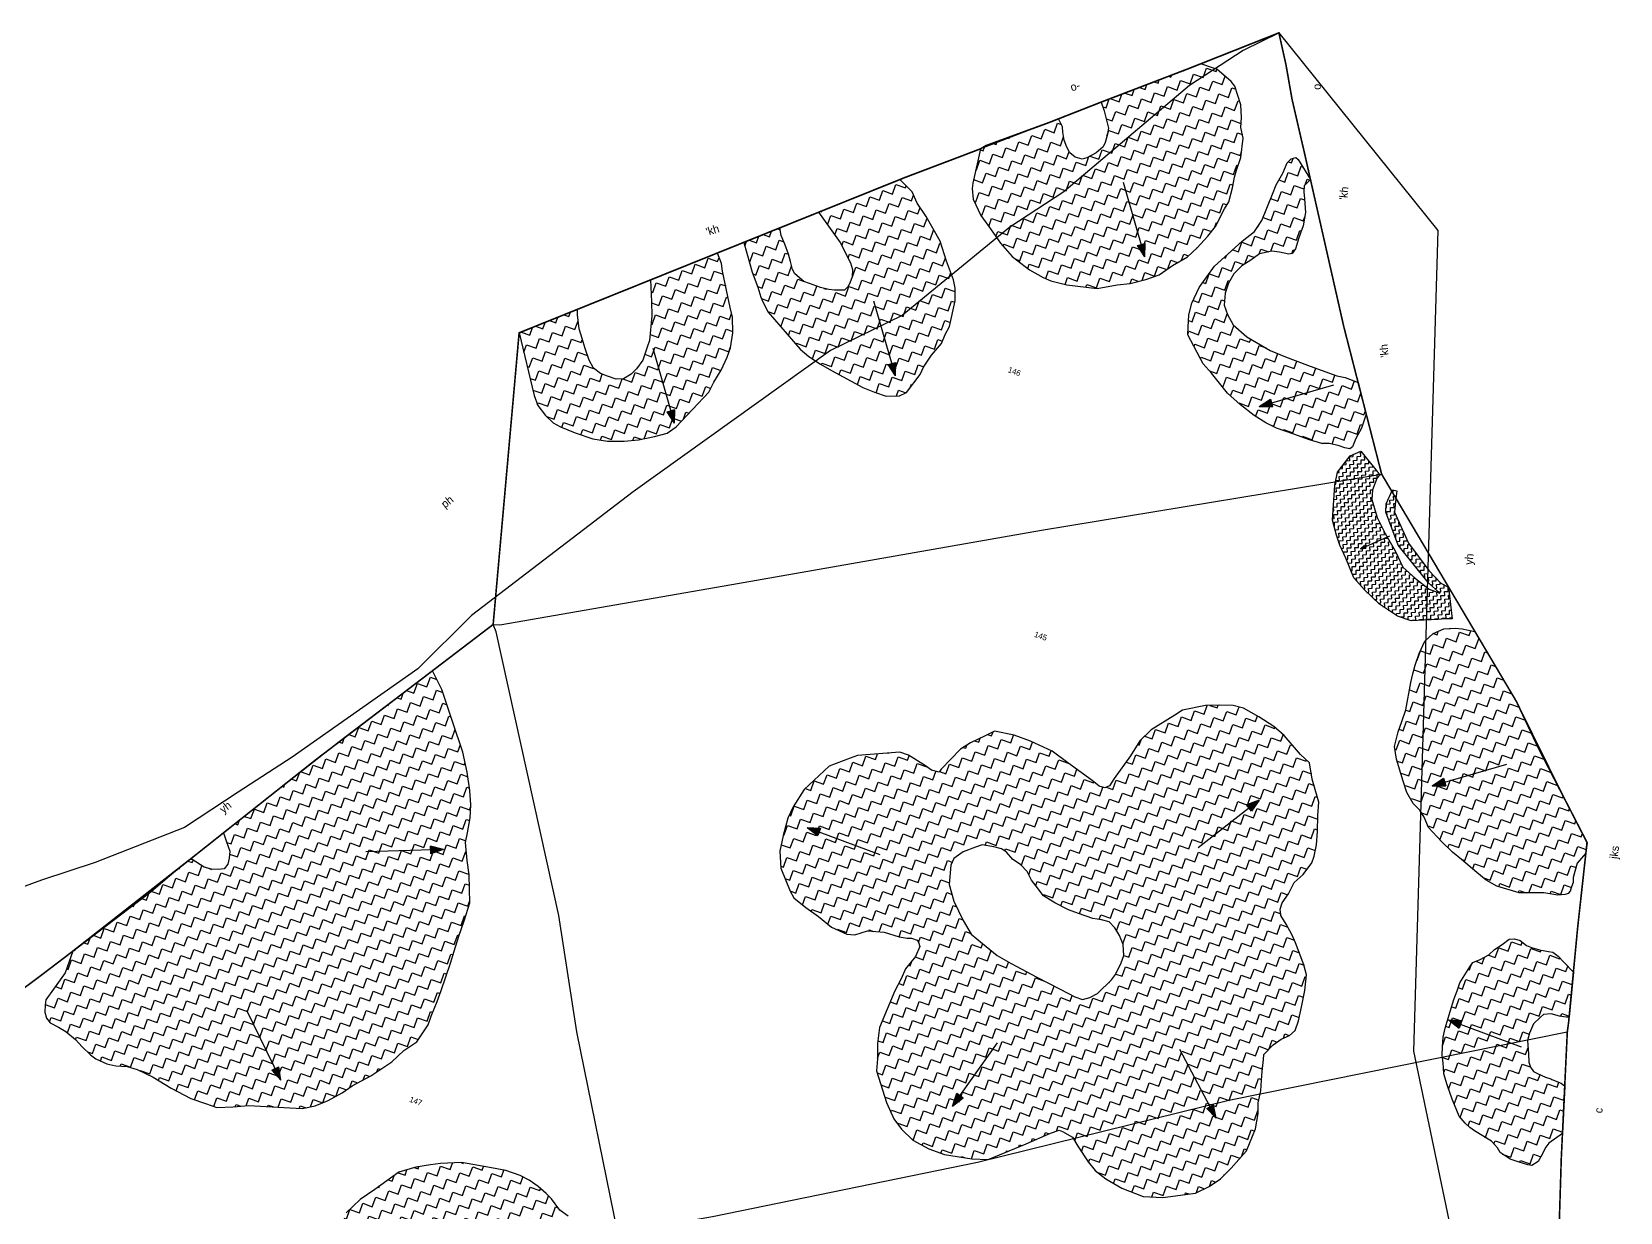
# Model space of a CAD drawing. Header units: metres. Extents: x 288056 to 292226, y 2022917 to 2025940.
# Drawn here: x 290928 to 291925, y 2024783 to 2025523 of the extents above; entities that cross this region are included whole.
import ezdxf
from ezdxf.enums import TextEntityAlignment as Align

# ---------------------------------------------------------------- set-up
doc = ezdxf.new("R2010")
doc.units = ezdxf.units.M
doc.header["$MEASUREMENT"] = 0
for name, color, linetype in [('POLY_HATCH', 12, 'Continuous'), ('POLY_PARCEL', 6, 'Continuous'), ('SYM_ARROW', 1, 'Continuous'), ('TEXT_MAPOUT', 7, 'Continuous'), ('TEXT_PARCEL', 7, 'Continuous'), ('V_BOUND_LINE', 7, 'Continuous'), ('VILLAGE BOUNDRY', 5, 'Continuous')]:
    doc.layers.add(name, color=color, linetype=linetype)
doc.styles.add('TEXT_MAP', font='', dxfattribs={"height": 1.8})
doc.styles.get('TEXT_MAP').set_extended_font_data('Kruti Dev 050')
pattern_1 = [(0, (0, 0), (3.175, 3.175), [3.175, -3.175]), (90, (3.175, 0), (-3.175, 3.175), [3.175, -3.175])]

# ---------------------------------------------------------------- blocks, each defined once
blk = doc.blocks.new('ARROWASPECT')
h = blk.add_hatch(color=256)
h.paths.add_polyline_path([(2.85, -2.85), (3.72, -1.98), (0, 0)])
h.paths.add_polyline_path([(0, 0), (1.98, -3.72), (2.85, -2.85)])
for points in [[(0, 0), (17.15, -17.15)], [(0, 0), (1.98, -3.72)], [(0, 0), (3.72, -1.98)], [(3.72, -1.98), (1.98, -3.72)]]:
    blk.add_lwpolyline(points)
blk = doc.blocks.new('CKKG')
at = {"layer": 'POLY_HATCH'}
h = blk.add_hatch(dxfattribs=at)
h.set_pattern_fill('ZIGZAG', color=256, style=0)
h.set_pattern_definition(pattern_1)
h.paths.add_polyline_path([(518.86, 681.87), (515.84, 680.79), (514.12, 680.36), (511.53, 680.15), (507.87, 680.15), (505.93, 680.15), (502.48, 681.44), (501.4, 682.52), (499.89, 684.67), (498.6, 686.61), (496.45, 689.19), (494.51, 691.35), (493.29, 693.45), (484.2, 685.43), (488.25, 679.71), (489.76, 677.56), (493, 673.68), (494.94, 671.1), (495.8, 670.02), (498.6, 667.43), (509.16, 661.4), (511.96, 659.89), (515.2, 658.6), (519.51, 657.52), (523.39, 656.88), (534.38, 655.15), (538.26, 654.94), (542.14, 654.94), (546.02, 656.45), (547.75, 658.17), (549.9, 664.85), (550.12, 667.43), (551.2, 671.74), (552.92, 676.27), (553.14, 679.28), (553.57, 682.08), (552.49, 690.27), (551.2, 693.93), (549.9, 696.3), (545.81, 701.04), (541.93, 706.21), (535.24, 712.03), (531.15, 715.05), (528.56, 717.85), (523.59, 720.18), (503.09, 702.1), (512.61, 695.44), (517.78, 690.49), (519.08, 688.76), (519.72, 686.61), (519.72, 684.45), (519.51, 683.16)])
h.paths.add_polyline_path([(455.67, 631.82), (453.09, 632.68), (450.93, 634.62), (448.56, 637.64), (446.62, 640.23), (444.68, 642.81), (442.74, 646.69), (442.15, 648.32), (427.44, 635.35), (438.43, 618.47), (440.58, 615.88), (443.82, 613.73), (446.83, 612.43), (449.42, 612), (454.38, 611.79), (460.2, 611.79), (464.73, 612.65), (469.68, 614.37), (473.78, 616.31), (478.09, 618.9), (481.54, 621.27), (483.48, 624.07), (489.51, 637.64), (489.95, 641.09), (490.81, 645.4), (491.24, 649.92), (491.24, 652.94), (490.38, 657.68), (488.65, 662.2), (486.93, 664.79), (484.13, 669.53), (480.89, 674.7), (479.81, 676.85), (477.51, 679.52), (460.61, 664.62), (463.22, 658.32), (464.73, 654.23), (466.67, 646.69), (466.67, 644.53), (466.67, 640.23), (465.8, 636.99), (464.73, 634.84), (463, 632.68), (460.85, 631.82), (458.04, 631.82)])
h.paths.add_polyline_path([(572.93, 745.07), (570.85, 745.77), (569.46, 747.16), (567.89, 748.9), (566.68, 751.15), (565.98, 752.72), (564.02, 754.63), (544.18, 737.68), (545.47, 726.79), (545.82, 725.05), (547.21, 722.1), (551.21, 718.1), (554.68, 715.67), (559.9, 712.02), (564.76, 709.25), (571.19, 707.16), (576.06, 706.29), (578.67, 706.12), (583.71, 706.64), (593.09, 708.72), (598.65, 711.85), (602.3, 713.59), (606.47, 716.37), (609.95, 719.15), (612.9, 723.32), (616.38, 727.48), (618.29, 731.13), (620.2, 735.65), (621.42, 739.3), (622.29, 745.38), (622.81, 747.98), (622.46, 752.5), (621.94, 755.8), (621.77, 758.06), (621.77, 762.23), (620.38, 768.18), (618.64, 771.13), (617.77, 774.08), (616.21, 777.73), (612.56, 782.59), (610.99, 783.64), (605.43, 785.72), (604.39, 785.72), (600.21, 785.7), (574.86, 764.02), (576.58, 761.75), (579.71, 757.06), (580.06, 754.8), (580.23, 752.54), (580.06, 750.98), (578.67, 748.55), (576.41, 746.12), (575.19, 745.25)])
h.paths.add_polyline_path([(655.73, 708.19), (650.52, 708.54), (642.18, 710.1), (636.96, 712.19), (634.18, 714.62), (632.27, 717.05), (631.23, 720.7), (631.23, 724), (631.75, 727.3), (633.31, 730.43), (635.4, 733.03), (637.31, 735.81), (640.61, 737.9), (643.04, 738.42), (646, 738.77), (646.87, 739.29), (647.39, 741.02), (647.22, 744.67), (647.22, 748.67), (646.52, 752.84), (644.78, 756.66), (643.91, 758.74), (643.39, 760.48), (644.55, 763.03), (638.84, 767.61), (637.97, 767.95), (636.76, 767.08), (635.89, 765.52), (635.71, 762.05), (635.02, 757.88), (634.85, 754.75), (634.5, 745.89), (633.45, 741.9), (630.85, 737.73), (628.07, 732.52), (625.29, 727.48), (623.03, 719.66), (622.51, 714.28), (622.85, 710.46), (623.9, 706.81), (624.59, 704.55), (632.11, 697.56), (635.59, 695.65), (642.37, 691.48), (647.4, 689.39), (652.62, 687.66), (656.79, 686.79), (660.44, 686.27), (666.17, 686.27), (671.39, 686.27), (675.39, 686.44), (677.64, 687.31), (680.77, 687.66), (682.68, 687.66), (684.25, 687.83), (684.77, 688.7), (684.94, 691.48), (685.46, 695.13), (685.42, 699.79), (679.73, 708.26), (675.37, 708.37), (672.76, 708.02), (668.77, 708.02), (663.03, 708.02)])
h = blk.add_hatch(dxfattribs=at)
h.set_pattern_fill('ZIGZAG', color=256, style=0)
h.set_pattern_definition(pattern_1)
h.paths.add_polyline_path([(800.86, 525.95), (799.96, 528.31), (798.27, 532.14), (798.04, 534.51), (798.27, 537.66), (799.62, 540.36), (800.3, 541.49), (802.44, 542.5), (805.14, 542.62), (807.17, 543.07), (808.06, 543.4), (804.64, 557.08), (800.62, 559.09), (798.48, 560.21), (796.56, 560.78), (795.1, 560.55), (792.28, 560.1), (789.69, 559.99), (788.11, 559.99), (785.63, 560.78), (783.83, 560.78), (782.25, 560.1), (780.78, 557.73), (779.09, 555.48), (777.97, 553.34), (775.83, 551.09), (774.02, 549.4), (773.57, 547.82), (772.33, 542.14), (772.33, 539.44), (772.33, 536.51), (772.44, 532.57), (772.67, 527.16), (773.01, 524.34), (773.8, 521.53), (774.7, 518.83), (775.71, 516.8), (776.39, 515.22), (777.08, 513.61), (779.22, 510.69), (782.15, 506.97), (785.98, 502.69), (788.46, 501.34), (790.27, 500.55), (792.07, 499.99), (798.15, 498.75), (800.63, 497.39), (801.87, 496.27), (805.48, 495.37), (808.18, 495.48), (811.34, 495.59), (812.58, 495.82), (814.04, 497.62), (814.38, 499.53), (814.72, 502.69), (815.28, 504.15), (818.24, 508.44), (813.97, 522.62), (812.58, 523.13), (809.42, 523.24), (809.09, 523.24), (807.4, 523.24), (804.69, 523.47), (803.23, 523.69), (801.87, 524.59)])
h.paths.add_polyline_path([(759.89, 578.6), (765.86, 576.34), (769.41, 575.05), (773.12, 574.41), (780.37, 574.73), (784.08, 576.02), (787.63, 577.31), (791.99, 578.11), (794.08, 579.08), (794.89, 579.73), (795.21, 580.53), (795.21, 581.98), (795.21, 583.43), (794.73, 584.88), (794.4, 589.59), (795.9, 593.43), (795.14, 596.67), (784.09, 607.05), (759.75, 630.72), (740.15, 647.07), (736.08, 646.6), (733.93, 646.06), (730.7, 644.62), (728.01, 642.12), (726.4, 639.07), (726.04, 634.77), (726.04, 631.01), (726.22, 628.14), (726.58, 625.46), (727.96, 616.8), (727.96, 612.93), (727.96, 609.55), (728.44, 604.87), (730.38, 601.33), (733.12, 597.62), (734.57, 595.52), (736.83, 592.62), (739.89, 590.04), (742.47, 588.75), (744.57, 587.14), (746.83, 584.56), (752.15, 581.82), (756.5, 579.73)])
h.paths.add_polyline_path([(723.81, 504.36), (725.6, 506.83), (727.62, 508.85), (728.75, 510.87), (728.75, 514.01), (728.07, 518.95), (727.4, 523.67), (726.28, 528.45), (724.48, 531.15), (719.76, 536.76), (717.74, 538.78), (715.04, 541.25), (712.57, 543.27), (711.67, 545.07), (711.67, 547.09), (712.57, 550.46), (713.02, 554.28), (714.82, 557.65), (716.17, 561.91), (716.17, 564.16), (715.72, 567.75), (714.59, 571.8), (713.02, 576.51), (711.9, 580.55), (707.61, 586.67), (705.14, 591.16), (701.54, 592.73), (694.8, 596.55), (690.76, 598.12), (685.36, 599.47), (679.97, 600.37), (676.6, 600.14), (672.56, 598.8), (668.51, 597.22), (662.22, 593.41), (660.42, 591.16), (655.03, 584.42), (652.78, 579.93), (651.66, 574.54), (649.19, 566.23), (648.52, 563.54), (647.39, 562.41), (645.59, 562.41), (642.9, 563.31), (633.91, 566.01), (628.07, 567.8), (620.65, 568.48), (615.26, 568.48), (608.97, 567.58), (606.72, 565.33), (603.13, 561.74), (600.88, 558.82), (597.21, 550.9), (596.98, 549.78), (594.51, 549.56), (592.26, 550.23), (586.2, 551.58), (583.28, 551.58), (571.14, 546.19), (569.35, 544.62), (563.95, 540.13), (558.98, 530.63), (557.64, 524.34), (557.19, 520.52), (557.64, 514.91), (558.31, 509.97), (560.33, 505.03), (565.5, 499.19), (567.3, 497.61), (571.79, 496.04), (576.51, 494.69), (581.45, 492.9), (586.62, 492.45), (589.09, 493.12), (592.46, 495.59), (597.41, 496.94), (602.35, 497.16), (604.82, 497.61), (606.17, 498.06), (607.97, 498.06), (608.64, 497.61), (609.4, 496.46), (609.17, 493.09), (607.6, 488.37), (607.37, 485), (606.7, 480.74), (606.03, 468.38), (607.15, 463.44), (608.72, 458.95), (609.62, 455.36), (615.93, 447), (619.75, 442.96), (623.12, 440.71), (627.61, 438.69), (633.23, 437.79), (638.4, 437.79), (646.94, 439.36), (651.8, 440.82), (661.32, 449.47), (667.38, 455.08), (669.63, 456.88), (670.75, 456.88), (674.35, 456.21), (676.82, 454.19), (681.54, 450.59), (684.46, 448.8), (688.5, 447.45), (694.12, 446.33), (701.31, 446.1), (707.15, 447.9), (716.37, 452.61), (719.74, 455.98), (722.21, 459.35), (724.23, 463.62), (726.93, 470.36), (727.38, 477.77), (726.5, 482.57), (725.38, 485.72), (724.93, 489.53), (724.03, 492.68), (723.36, 495.37), (722.46, 498.97), (722.01, 500.54)])
h.paths.add_polyline_path([(670.51, 512.65), (670.06, 508.6), (669.39, 506.58), (666.69, 501.19), (664.9, 499.17), (662.87, 497.82), (660.4, 497.82), (655.23, 498.5), (647.15, 499.62), (638.16, 500.97), (633.21, 501.87), (627.6, 503.89), (623.33, 505.46), (619.51, 508.6), (614.79, 513.32), (611.64, 517.81), (610.07, 523.65), (610.3, 525.9), (612.32, 528.82), (615.46, 531.51), (617.26, 532.86), (620.86, 533.53), (623.33, 533.76), (625.13, 533.31), (627.82, 531.73), (630.52, 531.06), (633.21, 529.71), (635.46, 527.69), (637.48, 526.34), (640.63, 524.32), (644.67, 523.43), (649.39, 522.75), (652.76, 522.75), (657.48, 522.75), (660.18, 523.2), (662.65, 523.43), (664.9, 522.3), (667.14, 520.51), (669.16, 518.26), (670.51, 515.12)], flags=16)
h = blk.add_hatch(dxfattribs=at)
h.set_pattern_fill('ZIGZAG', color=256, style=0)
h.set_pattern_definition(pattern_1)
h.paths.add_polyline_path([(550.67, 354.79), (549.66, 358.54), (548.21, 361.71), (544.46, 366.62), (542.3, 369.5), (540.85, 373.03), (539.84, 374.77), (538.26, 376.5), (535.37, 379.24), (533.93, 380.39), (530.9, 381.26), (527.29, 383.71), (525.12, 384.72), (522.09, 386.02), (518.78, 386.88), (515.6, 387.31), (510.84, 387.31), (505.21, 386.45), (496.98, 385.01), (490.92, 382.55), (488.04, 381.11), (484, 378.95), (479.52, 375.63), (474.3, 368.09), (470.98, 363.62), (468.24, 358.14), (467.81, 352.66), (467.52, 347.75), (467.52, 341.26), (467.09, 331.25), (467.38, 327.07), (468.39, 321.73), (469.54, 316.1), (470.55, 313.51), (473.73, 309.32), (477.62, 305.43), (483.41, 301.08), (486.87, 298.92), (490.19, 297.04), (495.1, 295.6), (499, 295.02), (501.16, 295.02), (503.76, 294.73), (507.66, 294.21), (510.55, 294.5), (515.02, 295.51), (517.48, 295.94), (524.12, 298.1), (526.71, 299.55), (529.74, 301.85), (532.34, 304.02), (537.25, 308.06), (541.29, 311.95), (544.03, 314.55), (545.76, 317.14), (547.78, 320.89), (550.96, 332.87), (551.1, 334.89), (552.26, 338.78), (552.4, 341.38), (552.4, 344.84), (551.97, 349.74)])
h.paths.add_polyline_path([(515.59, 346.56), (515.3, 344.4), (514.44, 342.67), (511.98, 340.93), (509.82, 339.2), (506.65, 336.75), (504.34, 335.31), (502.17, 334.01), (499.43, 333.58), (498.13, 334.01), (497.99, 334.59), (498.13, 335.31), (499.14, 337.04), (499.57, 339.49), (500.58, 341.66), (502.32, 343.24), (504.91, 346.42), (507.22, 347.86), (509.1, 348.72), (512.27, 349.3), (514.15, 349.16), (515.59, 347.86)], flags=16)
h.paths.add_polyline_path([(360.48, 406.77), (360.47, 399.54), (358.71, 393.47), (357.54, 389.56), (357.93, 388), (358.52, 385.85), (359.69, 384.28), (361.26, 383.3), (364.19, 382.91), (366.73, 382.33), (370.45, 380.96), (373.19, 379.59), (376.52, 378.02), (378.47, 377.44), (382.19, 377.05), (385.13, 377.44), (388.45, 378.41), (391.78, 378.61), (397.26, 378.02), (403.71, 376.65), (410.56, 375.68), (415.45, 375.68), (419.17, 375.68), (423.87, 377.63), (428.37, 379.59), (433.65, 381.15), (438.93, 382.72), (444.41, 384.28), (447.93, 386.43), (451.26, 389.37), (454.59, 393.08), (456.74, 396.21), (461.24, 401.1), (465.94, 407.36), (468.28, 412.05), (471.22, 415.96), (472.79, 422.06), (472.79, 425), (472.99, 429.89), (472.99, 433.6), (472.99, 438.1), (472.99, 442.6), (472.79, 446.51), (472.6, 451.4), (472.6, 456.48), (472.4, 462.35), (469.27, 470.57), (467.13, 474.56), (464.78, 479.65), (464.39, 482.78), (463.6, 487.47), (462.43, 491.38), (460.67, 495.49), (457.93, 500.57), (454.6, 506.05), (448.54, 513.68), (441.88, 522.28), (437.15, 526.8), (417.11, 496.16), (392.49, 457.28), (394.31, 454.95), (396.26, 452.6), (396.85, 450.45), (397.05, 448.49), (396.46, 446.73), (394.7, 445.95), (392.74, 445.37), (390.39, 445.17), (386.09, 446.15), (385.39, 445.97)])
for points in [[(544.18, 737.68), (545.47, 726.79), (545.82, 725.05), (547.21, 722.1), (551.21, 718.1), (554.68, 715.67), (559.9, 712.02), (564.76, 709.25), (571.19, 707.16), (576.06, 706.29), (578.67, 706.12), (583.71, 706.64), (593.09, 708.72), (598.65, 711.85), (602.3, 713.59), (606.47, 716.37), (609.95, 719.15), (612.9, 723.32), (616.38, 727.48), (618.29, 731.13), (620.2, 735.65), (621.42, 739.3), (622.29, 745.38), (622.81, 747.98), (622.46, 752.5), (621.94, 755.8), (621.77, 758.06), (621.77, 762.23), (620.38, 768.18), (618.64, 771.13), (617.77, 774.08), (616.21, 777.73), (612.56, 782.59), (610.99, 783.64), (605.43, 785.72), (604.39, 785.72), (600.21, 785.7), (574.86, 764.02), (576.58, 761.75), (579.71, 757.06), (580.06, 754.8), (580.23, 752.54), (580.06, 750.98), (578.67, 748.55), (576.41, 746.12), (575.19, 745.25), (572.93, 745.07), (570.85, 745.77), (569.46, 747.16), (567.89, 748.9), (566.68, 751.15), (565.98, 752.72), (564.02, 754.63), (544.18, 737.68)], [(644.55, 763.03), (643.39, 760.48), (643.91, 758.74), (644.78, 756.66), (646.52, 752.84), (647.22, 748.67), (647.22, 744.67), (647.39, 741.02), (646.87, 739.29), (646, 738.77), (643.04, 738.42), (640.61, 737.9), (637.31, 735.81), (635.4, 733.03), (633.31, 730.43), (631.75, 727.3), (631.23, 724), (631.23, 720.7), (632.27, 717.05), (634.18, 714.62), (636.96, 712.19), (642.18, 710.1), (650.52, 708.54), (655.73, 708.19), (663.03, 708.02), (668.77, 708.02), (672.76, 708.02), (675.37, 708.37), (679.73, 708.26), (685.42, 699.79), (685.46, 695.13), (684.94, 691.48), (684.77, 688.7), (684.25, 687.83), (682.68, 687.66), (680.77, 687.66), (677.64, 687.31), (675.39, 686.44), (671.39, 686.27), (666.17, 686.27), (660.44, 686.27), (656.79, 686.79), (652.62, 687.66), (647.4, 689.39), (642.37, 691.48), (635.59, 695.65), (632.11, 697.56), (624.59, 704.55), (623.9, 706.81), (622.85, 710.46), (622.51, 714.28), (623.03, 719.66), (625.29, 727.48), (628.07, 732.52), (630.85, 737.73), (633.45, 741.9), (634.5, 745.89), (634.85, 754.75), (635.02, 757.88), (635.71, 762.05), (635.89, 765.52), (636.76, 767.08), (637.97, 767.95), (638.84, 767.61), (644.55, 763.03)], [(503.09, 702.1), (512.61, 695.44), (517.78, 690.49), (519.08, 688.76), (519.72, 686.61), (519.72, 684.45), (519.51, 683.16), (518.86, 681.87), (515.84, 680.79), (514.12, 680.36), (511.53, 680.15), (507.87, 680.15), (505.93, 680.15), (502.48, 681.44), (501.4, 682.52), (499.89, 684.67), (498.6, 686.61), (496.45, 689.19), (494.51, 691.35), (493.29, 693.45), (484.2, 685.43), (488.25, 679.71), (489.76, 677.56), (493, 673.68), (494.94, 671.1), (495.8, 670.02), (498.6, 667.43), (509.16, 661.4), (511.96, 659.89), (515.2, 658.6), (519.51, 657.52), (523.39, 656.88), (534.38, 655.15), (538.26, 654.94), (542.14, 654.94), (546.02, 656.45), (547.75, 658.17), (549.9, 664.85), (550.12, 667.43), (551.2, 671.74), (552.92, 676.27), (553.14, 679.28), (553.57, 682.08), (552.49, 690.27), (551.2, 693.93), (549.9, 696.3), (545.81, 701.04), (541.93, 706.21), (535.24, 712.03), (531.15, 715.05), (528.56, 717.85), (523.59, 720.18), (503.09, 702.1)], [(427.44, 635.35), (438.43, 618.47), (440.58, 615.88), (443.82, 613.73), (446.83, 612.43), (449.42, 612), (454.38, 611.79), (460.2, 611.79), (464.73, 612.65), (469.68, 614.37), (473.78, 616.31), (478.09, 618.9), (481.54, 621.27), (483.48, 624.07), (489.51, 637.64), (489.95, 641.09), (490.81, 645.4), (491.24, 649.92), (491.24, 652.94), (490.38, 657.68), (488.65, 662.2), (486.93, 664.79), (484.13, 669.53), (480.89, 674.7), (479.81, 676.85), (477.51, 679.52), (460.61, 664.62), (463.22, 658.32), (464.73, 654.23), (466.67, 646.69), (466.67, 644.53), (466.67, 640.23), (465.8, 636.99), (464.73, 634.84), (463, 632.68), (460.85, 631.82), (458.04, 631.82), (455.67, 631.82), (453.09, 632.68), (450.93, 634.62), (448.56, 637.64), (446.62, 640.23), (444.68, 642.81), (442.74, 646.69), (442.15, 648.32), (427.44, 635.35)], [(795.9, 593.43), (794.4, 589.59), (794.73, 584.88), (795.21, 583.43), (795.21, 581.98), (795.21, 580.53), (794.89, 579.73), (794.08, 579.08), (791.99, 578.11), (787.63, 577.31), (784.08, 576.02), (780.37, 574.73), (773.12, 574.41), (769.41, 575.05), (765.86, 576.34), (759.89, 578.6), (756.5, 579.73), (752.15, 581.82), (746.83, 584.56), (744.57, 587.14), (742.47, 588.75), (739.89, 590.04), (736.83, 592.62), (734.57, 595.52), (733.12, 597.62), (730.38, 601.33), (728.44, 604.87), (727.96, 609.55), (727.96, 612.93), (727.96, 616.8), (726.58, 625.46), (726.22, 628.14), (726.04, 631.01), (726.04, 634.77), (726.4, 639.07), (728.01, 642.12), (730.7, 644.62), (733.93, 646.06), (736.08, 646.6), (740.15, 647.07), (759.75, 630.72), (784.09, 607.05), (795.14, 596.67), (795.9, 593.43)], [(609.4, 496.46), (609.17, 493.09), (607.6, 488.37), (607.37, 485), (606.7, 480.74), (606.03, 468.38), (607.15, 463.44), (608.72, 458.95), (609.62, 455.36), (615.93, 447), (619.75, 442.96), (623.12, 440.71), (627.61, 438.69), (633.23, 437.79), (638.4, 437.79), (646.94, 439.36), (651.8, 440.82), (661.32, 449.47), (667.38, 455.08), (669.63, 456.88), (670.75, 456.88), (674.35, 456.21), (676.82, 454.19), (681.54, 450.59), (684.46, 448.8), (688.5, 447.45), (694.12, 446.33), (701.31, 446.1), (707.15, 447.9), (716.37, 452.61), (719.74, 455.98), (722.21, 459.35), (724.23, 463.62), (726.93, 470.36), (727.38, 477.77), (726.5, 482.57), (725.38, 485.72), (724.93, 489.53), (724.03, 492.68), (723.36, 495.37), (722.46, 498.97), (722.01, 500.54), (723.81, 504.36), (725.6, 506.83), (727.62, 508.85), (728.75, 510.87), (728.75, 514.01), (728.07, 518.95), (727.4, 523.67), (726.28, 528.45), (724.48, 531.15), (719.76, 536.76), (717.74, 538.78), (715.04, 541.25), (712.57, 543.27), (711.67, 545.07), (711.67, 547.09), (712.57, 550.46), (713.02, 554.28), (714.82, 557.65), (716.17, 561.91), (716.17, 564.16), (715.72, 567.75), (714.59, 571.8), (713.02, 576.51), (711.9, 580.55), (707.61, 586.67), (705.14, 591.16), (701.54, 592.73), (694.8, 596.55), (690.76, 598.12), (685.36, 599.47), (679.97, 600.37), (676.6, 600.14), (672.56, 598.8), (668.51, 597.22), (662.22, 593.41), (660.42, 591.16), (655.03, 584.42), (652.78, 579.93), (651.66, 574.54), (649.19, 566.23), (648.52, 563.54), (647.39, 562.41), (645.59, 562.41), (642.9, 563.31), (633.91, 566.01), (628.07, 567.8), (620.65, 568.48), (615.26, 568.48), (608.97, 567.58), (606.72, 565.33), (603.13, 561.74), (600.88, 558.82), (597.21, 550.9), (596.98, 549.78), (594.51, 549.56), (592.26, 550.23), (586.2, 551.58), (583.28, 551.58), (571.14, 546.19), (569.35, 544.62), (563.95, 540.13), (558.98, 530.63), (557.64, 524.34), (557.19, 520.52), (557.64, 514.91), (558.31, 509.97), (560.33, 505.03), (565.5, 499.19), (567.3, 497.61), (571.79, 496.04), (576.51, 494.69), (581.45, 492.9), (586.62, 492.45), (589.09, 493.12), (592.46, 495.59), (597.41, 496.94), (602.35, 497.16), (604.82, 497.61), (606.17, 498.06), (607.97, 498.06), (608.64, 497.61), (609.4, 496.46)], [(818.24, 508.44), (815.28, 504.15), (814.72, 502.69), (814.38, 499.53), (814.04, 497.62), (812.58, 495.82), (811.34, 495.59), (808.18, 495.48), (805.48, 495.37), (801.87, 496.27), (800.63, 497.39), (798.15, 498.75), (792.07, 499.99), (790.27, 500.55), (788.46, 501.34), (785.98, 502.69), (782.15, 506.97), (779.22, 510.69), (777.08, 513.61), (776.39, 515.22), (775.71, 516.8), (774.7, 518.83), (773.8, 521.53), (773.01, 524.34), (772.67, 527.16), (772.44, 532.57), (772.33, 536.51), (772.33, 539.44), (772.33, 542.14), (773.57, 547.82), (774.02, 549.4), (775.83, 551.09), (777.97, 553.34), (779.09, 555.48), (780.78, 557.73), (782.25, 560.1), (783.83, 560.78), (785.63, 560.78), (788.11, 559.99), (789.69, 559.99), (792.28, 560.1), (795.1, 560.55), (796.56, 560.78), (798.48, 560.21), (800.62, 559.09), (804.64, 557.08), (808.06, 543.4), (807.17, 543.07), (805.14, 542.62), (802.44, 542.5), (800.3, 541.49), (799.62, 540.36), (798.27, 537.66), (798.04, 534.51), (798.27, 532.14), (799.96, 528.31), (800.86, 525.95), (801.87, 524.59), (803.23, 523.69), (804.69, 523.47), (807.4, 523.24), (809.09, 523.24), (809.42, 523.24), (812.58, 523.13), (813.97, 522.62), (818.24, 508.44)], [(611.64, 517.81), (614.79, 513.32), (619.51, 508.6), (623.33, 505.46), (627.6, 503.89), (633.21, 501.87), (638.16, 500.97), (647.15, 499.62), (655.23, 498.5), (660.4, 497.82), (662.87, 497.82), (664.9, 499.17), (666.69, 501.19), (669.39, 506.58), (670.06, 508.6), (670.51, 512.65), (670.51, 515.12), (669.16, 518.26), (667.14, 520.51), (664.9, 522.3), (662.65, 523.43), (660.18, 523.2), (657.48, 522.75), (652.76, 522.75), (649.39, 522.75), (644.67, 523.43), (640.63, 524.32), (637.48, 526.34), (635.46, 527.69), (633.21, 529.71), (630.52, 531.06), (627.82, 531.73), (625.13, 533.31), (623.33, 533.76), (620.86, 533.53), (617.26, 532.86), (615.46, 531.51), (612.32, 528.82), (610.3, 525.9), (610.07, 523.65), (611.64, 517.81)], [(360.48, 406.77), (360.47, 399.54), (358.71, 393.47), (357.54, 389.56), (357.93, 388), (358.52, 385.85), (359.69, 384.28), (361.26, 383.3), (364.19, 382.91), (366.73, 382.33), (370.45, 380.96), (373.19, 379.59), (376.52, 378.02), (378.47, 377.44), (382.19, 377.05), (385.13, 377.44), (388.45, 378.41), (391.78, 378.61), (397.26, 378.02), (403.71, 376.65), (410.56, 375.68), (415.45, 375.68), (419.17, 375.68), (423.87, 377.63), (428.37, 379.59), (433.65, 381.15), (438.93, 382.72), (444.41, 384.28), (447.93, 386.43), (451.26, 389.37), (454.59, 393.08), (456.74, 396.21), (461.24, 401.1), (465.94, 407.36), (468.28, 412.05), (471.22, 415.96), (472.79, 422.06), (472.79, 425), (472.99, 429.89), (472.99, 433.6), (472.99, 438.1), (472.99, 442.6), (472.79, 446.51), (472.6, 451.4), (472.6, 456.48), (472.4, 462.35), (469.27, 470.57), (467.13, 474.56), (464.78, 479.65), (464.39, 482.78), (463.6, 487.47), (462.43, 491.38), (460.67, 495.49), (457.93, 500.57), (454.6, 506.05), (448.54, 513.68), (441.88, 522.28), (437.15, 526.8), (417.11, 496.16), (392.49, 457.28), (394.31, 454.95), (396.26, 452.6), (396.85, 450.45), (397.05, 448.49), (396.46, 446.73), (394.7, 445.95), (392.74, 445.37), (390.39, 445.17), (386.09, 446.15), (385.39, 445.97), (360.48, 406.77), (360.48, 406.77)], [(533.93, 380.39), (530.9, 381.26), (527.29, 383.71), (525.12, 384.72), (522.09, 386.02), (518.78, 386.88), (515.6, 387.31), (510.84, 387.31), (505.21, 386.45), (496.98, 385.01), (490.92, 382.55), (488.04, 381.11), (484, 378.95), (479.52, 375.63), (474.3, 368.09), (470.98, 363.62), (468.24, 358.14)]]:
    blk.add_lwpolyline(points, dxfattribs=at)
at = {"layer": 'POLY_PARCEL'}
for points in [[(450.2, 546.76), (452.24, 547.37), (514.16, 582.26), (601.92, 631.76), (696.24, 683.69)], [(451.87, 544.95), (450.2, 546.76)], [(550.45, 380.51), (517.31, 435.59), (499.84, 467.91), (451.87, 544.95)], [(550.45, 380.51), (576.59, 395.3), (648.9, 438.91), (716.53, 483.46), (809.08, 538.83)]]:
    blk.add_lwpolyline(points, dxfattribs=at)
at = {"layer": 'V_BOUND_LINE', "const_width": 0.5}
for points in [[(696.24, 683.69), (669.68, 723.22), (639.98, 770.27), (630.74, 784.76), (625.41, 794.2), (619.96, 802.92), (612.41, 796.34), (597.15, 783.03), (574.86, 764.02), (561.5, 752.45), (545.39, 739.13), (544.18, 737.68), (540.03, 734.14), (525.01, 721.43), (504.42, 703.27), (427.44, 635.35), (450.2, 546.76)], [(809.08, 538.83), (808.47, 541.74), (801.21, 570.79), (795.14, 596.67), (770.89, 619.46), (759.75, 630.72), (696.24, 683.69)], [(450.2, 546.76), (411.89, 488.18), (381.82, 440.27), (377.31, 432.47), (353.21, 395.66), (334.78, 368.23), (333.94, 365.69)], [(864.62, 348.47), (864, 349.97), (852.74, 388.1), (841.22, 427.51), (830.55, 469.47), (820.48, 501), (809.08, 538.83)]]:
    blk.add_lwpolyline(points, dxfattribs=at)
at = {"layer": 'SYM_ARROW'}
for p, rotation in [((603.88, 722.98), 170.6630477001436), ((653.11, 690.83), 80.66304770014283), ((542.82, 661.95), 170.6630477001436), ((482.65, 625), 170.6630477001436), ((743.64, 597.26), 80.66304770014257), ((694.14, 574.98), 282.4887507412781), ((772.79, 530), 44.02031353058219), ((563.84, 519.75), 44.02031353058271), ((714.65, 476.82), 182.4759750211702), ((459.07, 475.29), 246.1825012650884), ((635.68, 452.88), 119.0521957338729), ((435.18, 390.44), 180.4207133456371)]:
    blk.add_blockref('ARROWASPECT', p, dxfattribs=dict(at, rotation=rotation))
at = {"layer": 'TEXT_MAPOUT', "style": 'TEXT_MAP'}
for s, rotation, p in [('o', 107.2894, (638.2, 790.47)), ('o-', 36.8565, (565.06, 764.07)), ("'kh", 103.5422, (657.53, 760.74)), ("'kh", 114.847, (686.12, 718.91)), ("'kh", 36.8565, (472.77, 683.53)), ('yh', 103.5422, (732.49, 666.37)), ('jks', 103.5422, (805.92, 594.94)), ('ph', 57.6399, (423.92, 575.88)), ('c', 103.5422, (827.87, 518.44)), ('yh', 57.6399, (390.48, 462.9))]:
    blk.add_text(s, height=2.5, rotation=rotation, dxfattribs=at).set_placement(p)
at = {"layer": 'TEXT_PARCEL', "style": 'TEXT_MAP'}
for s, p in [('146', (577.36, 675.64)), ('145', (612.69, 600.47)), ('147', (477.12, 398.37))]:
    blk.add_text(s, height=1.8, dxfattribs=at).set_placement(p, align=Align.MIDDLE)
blk = doc.blocks.new('GB')
at = {"layer": 'POLY_HATCH'}
h = blk.add_hatch(dxfattribs=at)
h.set_pattern_fill('ZIGZAG', color=256, scale=10, style=0)
h.set_pattern_definition([(0, (290281.775, 2025617.3522), (1.25, 1.25), [1.25, -1.25]), (90, (290283.025, 2025617.3522), (-1.25, 1.25), [1.25, -1.25])])
h.paths.add_polyline_path([(290859.2, 2026340.91), (290856.81, 2026346.33), (290855.36, 2026352.41), (290855.76, 2026355.59), (290858.27, 2026360.8), (290852.71, 2026368.54), (290849.14, 2026367.22), (290844.64, 2026362.06), (290843.45, 2026357.83), (290842, 2026346.33), (290843.06, 2026341.31), (290843.98, 2026337.87), (290845.7, 2026333.51), (290847.95, 2026326.9), (290851.26, 2026322.67), (290855.89, 2026317.65), (290861.58, 2026313.42), (290866.07, 2026311.56), (290870.31, 2026311.56), (290874.94, 2026311.56), (290877.19, 2026311.56), (290879.57, 2026311.43), (290879.04, 2026322.01), (290876.52, 2026323.46), (290872.82, 2026327.82), (290866.6, 2026337.21), (290862.63, 2026347.79), (290863.16, 2026351.22), (290863.83, 2026354.79), (290862.37, 2026355.19), (290859.99, 2026350.69), (290859.72, 2026347.92), (290863.16, 2026336.81), (290872.42, 2026323.86), (290876, 2026320.16), (290872.56, 2026321.74), (290868.32, 2026325.45), (290864.35, 2026329.41), (290862.11, 2026334.96)])
blk.add_lwpolyline([(290879.57, 2026311.43), (290877.19, 2026311.56), (290874.94, 2026311.56), (290870.31, 2026311.56), (290866.07, 2026311.56), (290861.58, 2026313.42), (290855.89, 2026317.65), (290851.26, 2026322.67), (290847.95, 2026326.9), (290845.7, 2026333.51), (290843.98, 2026337.87), (290843.06, 2026341.31), (290842, 2026346.33), (290843.45, 2026357.83), (290844.64, 2026362.06), (290849.14, 2026367.22), (290852.71, 2026368.54), (290857.74, 2026361.53), (290858.67, 2026360.35), (290857.48, 2026359.16), (290855.76, 2026355.59), (290855.36, 2026352.41), (290856.81, 2026346.33), (290859.2, 2026340.91), (290862.11, 2026334.96), (290864.35, 2026329.41), (290868.32, 2026325.45), (290872.56, 2026321.74), (290876, 2026320.16), (290872.42, 2026323.86), (290863.16, 2026336.81), (290859.72, 2026347.92), (290859.99, 2026350.69), (290862.37, 2026355.19), (290863.83, 2026354.79), (290863.16, 2026351.22), (290862.63, 2026347.79), (290866.6, 2026337.21), (290872.82, 2026327.82), (290876.52, 2026323.46), (290879.04, 2026322.01), (290879.57, 2026311.43)], dxfattribs=at)
at = {"layer": 'SYM_ARROW', "xscale": 0.4397076561305553, "yscale": 0.4397076561305553, "zscale": 0.4397076561305553, "rotation": 65.37765445144844}
blk.add_blockref('ARROWASPECT', (290850.68, 2026336.31), dxfattribs=at)

msp = doc.modelspace()

# ---------------------------------------------------------------- linework, layer by layer
at = {"layer": 'VILLAGE BOUNDRY'}
msp.add_lwpolyline([(291828.11, 2024203.62), (291893.13, 2024325.2), (291898.01, 2024390.86), (291899.13, 2024494.14), (291849.73, 2024625.54), (291795.75, 2024883.53), (291810.89, 2025398.53), (291711.07, 2025522.47), (291688.58, 2025511.43), (291654.82, 2025489.32), (291575.91, 2025422.71), (291542.15, 2025400.6), (291474.54, 2025345.12), (291429.56, 2025323.06), (291305.7, 2025234.43), (291204.33, 2025156.84), (291170.49, 2025123.51), (291091.66, 2025068.12), (291057.9, 2025045.97), (291024.14, 2025023.83), (290967.97, 2025001.85), (290934.3, 2024990.92), (290664.82, 2024892.22)], dxfattribs=at)

# ---------------------------------------------------------------- block references
for name, p, xscale, yscale, zscale, rotation in [('CKKG', (289998.94, 2024417.92), 2.00845675546648, 2.00845675546648, 2.00845675546648, 340.5008168132081), ('GB', (-36654.89, -1849156.8), 1.899390993725474, 1.899390993725474, 1.899390993725474, 3.322972721909213)]:
    msp.add_blockref(name, p, dxfattribs=dict(xscale=xscale, yscale=yscale, zscale=zscale, rotation=rotation))

doc.saveas('drawing.dxf')
